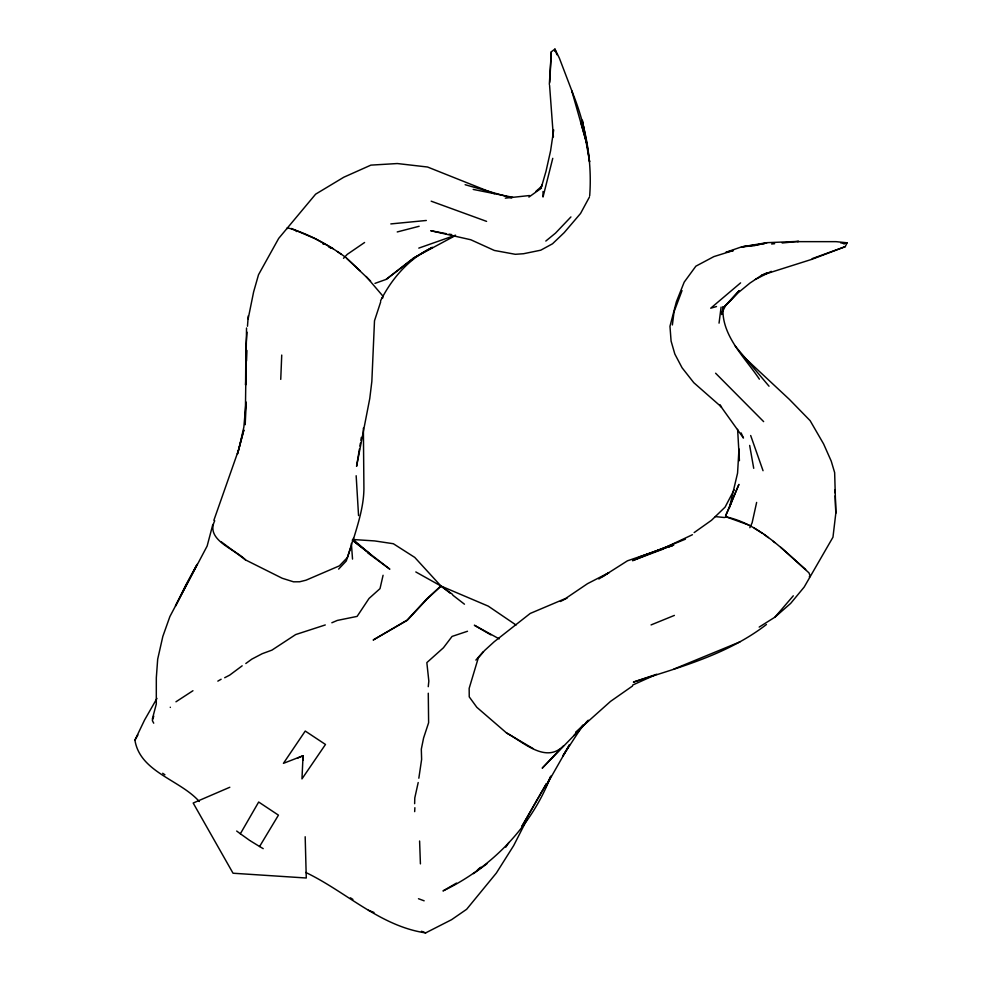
<?xml version="1.0" encoding="UTF-8"?>
<svg xmlns="http://www.w3.org/2000/svg" width="982" height="982" viewBox="0 0 982 982"><rect width="100%" height="100%" fill="white"/><g stroke="black" fill="none" stroke-linecap="round" stroke-linejoin="round"><path stroke-width="1.47" d="M246.531 327.988L245.218 424.715L245.991 403.504M414.637 803.681L414.797 797.9L418.197 782.531M414.674 811.635L414.87 807.707M246.003 374.535L245.586 385.067L245.881 347.027L247.022 332.174M246.519 360.995L246.936 350.464M248.151 318.855L253.626 291.887L258.524 274.715L278.704 238.38L315.615 194.178L343.786 177.226L370.901 165.123L397.305 163.54L427.551 167.014L494.474 193.712M280.742 379.383L281.736 355.067M549.736 82.279L551.319 51.776L554.94 49.1L559.384 58.171L572.494 92.541M551.319 51.776L549.331 84.391M738.98 449.007L737.568 473.078L729.565 507.031L725.588 515.845L738.918 484.384L729.565 507.031L732.179 500.034M247.476 326.245L248.262 315.848M589.679 195.823C592.379 160.078 585.444 123.953 571.794 90.933L587.003 144.452L589.605 161.846L582.289 120.135L587.003 144.452L580.657 121.866M246.052 401.994L243.843 427.207L238.724 449.547L237.435 454.003L243.867 429.944L238.724 449.547L213.867 520.313M428.25 686.688L428.839 681.115L426.839 662.617L443.434 647.776L452.064 636.422L467.518 631.254M743.914 356.982L789.405 399.416L810.138 420.677L823.616 443.974L831.226 461.11L834.651 472.612L835.817 513.181L832.969 537.203L804.16 587.089L790.645 603.414L774.97 617.138L759.184 627.081M554.67 51.273L554.94 49.1L556.88 54.722M672.375 324.968L674.045 311.81L682.024 290.598M719.045 323.152L721.095 307.108M553.688 129.919L550.583 150.847L546.029 171.199L541.659 186.298L535.927 191.38M418.835 778.21L421.622 759.405L421.315 749.156L423.586 737.998L428.618 722.715L428.275 693.231M359.437 448.958L356.576 466.352L369.772 398.483L371.847 381.421L374.498 320.783L380.709 301.805M359.915 446.049L360.394 443.152M360.873 440.255L361.351 437.358M721.66 314.522L723.108 306.605C720.641 335.009 744.859 357.374 759.381 379.162M214.727 520.755C205.029 540.247 235.508 549.257 245.549 559.924L282.202 578.251L293.544 581.823L299.67 581.774L306.016 580.19L339.416 565.841L347.382 557.53L353.532 538.111M756.631 502.428L752.126 522.78L749.855 527.69M383.078 575.268L380.009 588.635L369.036 598.455L357.117 616.389L337.305 620.428L331.842 622.76M552.756 158.335L543.021 197.014L543.021 191.515M152.308 719.155L156.298 704.057L156.322 677.764L157.685 659.168L162.828 636.434L169.898 616.536L207.141 546.041L212.836 524.449M505.804 847.184L508.885 842.495M541.659 186.298L542.138 184.69L540.321 188.507M153.744 716.16L152.357 720.616L153.72 723.182M353.152 540.088C358.246 523.296 363.806 506.025 363.917 488.349L363.377 428.14M351.175 546.397L346.265 560.992L338.63 569.106M721.279 312.264L722.138 312.411L725.993 304.801L725.133 306.016L738.304 292.611L749.978 283.062L761.811 275.181L811.954 259.297L845.244 246.654L847.073 242.8L836.124 241.658L797.372 241.646M199.285 801.496C179.866 779.647 140.021 772.134 134.927 740.133L144.587 719.978L156.96 698.386M576.041 733.407L542.199 768.194L560.206 749.18M526.696 820.068L513.684 845.588L496.364 873.035L466.646 909.283L451.585 919.68L425.66 932.9C379.973 926.173 346.094 891.73 305.758 872.458M734.217 489.711L725.084 507.129L711.496 520.288L694.139 532.6M589.433 197.038L580.558 213.45L564.208 232.624L552.51 243.794L540.751 250.189L523.541 253.724L515.317 254.301L494.339 250.447L470.795 239.755L430.767 230.721L446.307 233.679M380.55 300.86C391.843 278.262 409.359 258.266 432.424 247.329L413.385 258.131L386.208 279.379L374.964 283.381M442.968 890.956L443.312 890.772C491.589 867.658 531.704 826.279 550.853 776.087L545.427 787.036L569.572 744.675L562.821 756.017L583.21 724.826M134.927 740.133L137.91 734.953M249.489 840.285L240.369 833.767L258.671 802.024L278.446 815.146L259.579 846.509L263.213 848.657M573.979 735.457L582.621 725.845M774.97 617.138L793.296 595.804M170.377 707.408L170.242 707.212M475.865 660.088L483.205 651.778M576.004 734.02L588.341 720.26L586.229 722.298M739.201 290.709L725.133 306.016L739.029 290.881M570.923 216.936L555.456 233.176L545.808 241.056M343.528 258.291L347.272 254.35L364.592 242.493M583.075 725.367L575.697 732.498L610.546 701.381L632.555 685.988M353.692 539.56L374.682 540.922L393.352 543.733L414.735 557.395L440.881 585.959L426.851 598.824L407.088 620.108L373.172 640.019L407.346 620.28L427.109 598.983L441.09 586.094L488.238 606.127L516.041 625.006M480.591 867.278L477.313 870.248L479.302 868.456M740.6 282.877L710.722 308.201L716.516 306.544M563.619 745.694C545.783 764.315 522.755 741.545 506.528 732.953L476.822 707.298L469.236 696.864L469.163 688.357L478.295 657.928L484.519 650.575L494.204 641.737L530.206 613.455L565.73 598.406L587.506 583.676L608.987 572.616L602.592 576.692M386.208 279.379L411.802 259.69M242.173 665.821L229.653 675.15L224.682 677.727M473.459 873.649L486.9 863.829M528.905 197.087L541.524 188.041M245.819 663.513L251.822 659.143L262.194 653.705L271.94 650.121L295.668 634.568L325.275 624.945M632.703 685.031L656.7 674.253L633.39 682.097C679.458 667.318 727.453 654.577 766.439 624.503M175.962 701.799L192.951 690.727M598.836 578.999L627.437 560.82L673.554 545.059L639.135 557.187L666.14 547.097L692.433 534.711M221.122 679.249L217.832 681.127M443.545 890.637L456.458 883.1M413.385 258.131L455.243 235.668M560.415 601.5L567.13 598.038M755.416 279.391L771.3 271.339M761.811 275.181L767.163 272.714M229.813 787.257L193.184 803.031L233.041 873.231L306.274 878.006L305.181 836.738M297.423 758.153L303.057 755.735L303.18 760.313M673.934 669.061L739.986 641.872M651.066 624.92L674.389 615.407M685.387 539.192L632.543 560.661L663.685 548.889M812.163 258.647L845.244 246.654M669.356 546.741L673.603 545.133M418.786 248.115L455.562 235.177M809.254 576.778L810.334 576.471L808.984 572.874L780.825 547.342M805.682 569.486C781.868 548.742 758.57 524.032 726.447 516.949L724.323 517.514L715.313 516.593M397.231 231.948L419.142 226.277M733.407 250.508L713.889 256.597L695.882 266.171L684.184 282.153L676.389 301.744L669.969 326.306L671.087 341.061L674.83 354.036L682.06 367.759L693.808 382.71L721.524 407.051L719.634 404.744L743.46 438.046L741.115 432.927M733.308 250.533L725.968 252.251L741.52 246.899L767.089 242.664L798.722 241.388L782.163 242.984M756.803 245.058L767.089 242.664M844.348 243.34L847.073 242.8L840.862 243.02M764.426 243.708L741.52 246.899L755.072 245.598M505.3 198.143L529.458 195.541M390.824 223.921L426.323 220.471M771.631 244.002L774.638 243.708M381.605 298.221L382.55 298.246L383.078 296.306L366.2 276.531M449.02 234.158L451.634 234.563M473.214 189.428L512.825 197.321M287.37 228.56L287.296 227.726C307.894 233.47 327.522 244.223 344.952 256.805M291.359 228.475L315.185 238.7L333.242 248.716M465.124 184.702L511.671 197.91M726.447 516.949L749.106 525.174M418.479 898.726L424.15 900.813M431.184 201.187L486.593 221.38M368.422 910.253L374.007 912.462M421.474 931.243L425.66 932.9M323.79 243.978L322.673 243.511L323.839 243.929M844.213 244.027L843.01 243.352M367.906 553.013L389.829 569.179L352.268 540.1L370.386 554.265L353.225 539.56M499.212 638.877L474.343 625.227L490.853 634.888M329.105 246.948L331.118 248.078L329.068 246.998M415.816 571.954L440.881 585.959M506.528 732.953L532.919 748.48M249.98 840.617L259.579 846.509M754.25 528.132L762.413 533.361M350.439 897.83L352.906 899.426M162.668 773.264L164.915 774.786M337.403 251.564L341.392 254.387M452.53 594.392L441.09 586.094L450.443 593.337M236.674 831.03L240.369 833.767M221.453 541.966L245.549 559.924M764.07 534.368L768.329 537.633M452.776 595.153L464.461 604.2M346.671 258.266L370.582 281.012M773.313 541.352L774.712 542.58M294.563 229.592L296.748 231.556M344.989 256.744L360.148 270.836M715.608 373.221L763.64 421.622M735.26 346.155L769.029 386.208M750.678 435.517L763.039 470.709M749.659 445.423L753.722 468.316M420.419 863.878L419.596 841.009M549.576 85.336L553.394 137.001M356.159 475.73L358.553 515.611M351.372 543.439L352.526 559.089M737.617 429.367L739.421 460.718M834.958 490.006L835.068 492.903M835.179 495.8L835.817 513.181M303.057 755.735L301.965 778.898L325.484 744.466L305.242 731.05L283.43 763.345L303.057 755.735M185.782 585.149L175.508 605.955L197.149 564.282L185.782 585.149M536.503 800.882L521.982 826.23L546.434 783.673L536.503 800.882"/></g></svg>
